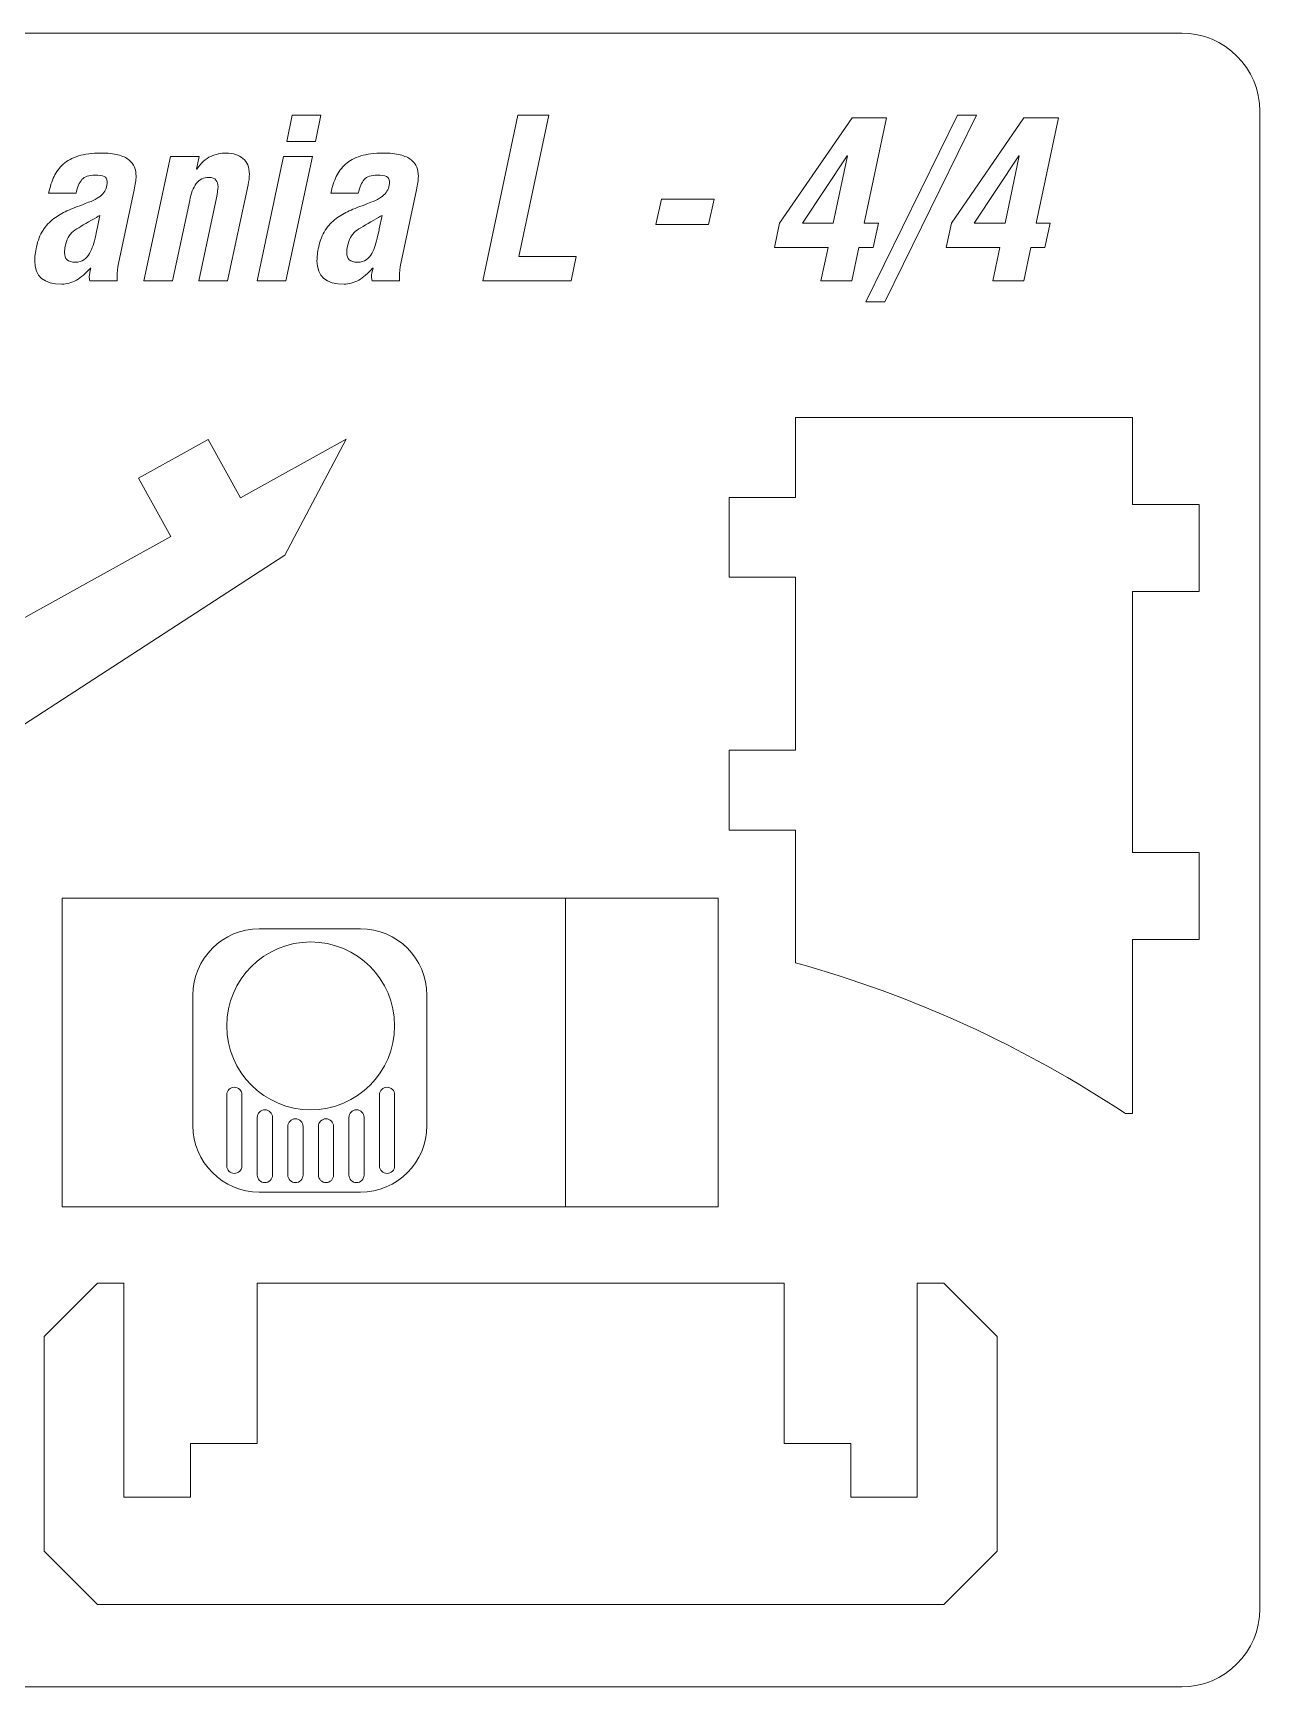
# Model space of a CAD drawing. Header units: centimetres. Extents: x -49.5 to 49.5, y -14.6 to 14.6.
# Drawn here: x 22.05 to 26.76, y -14.21 to -7.87 of the extents above; entities that cross this region are included whole.
import ezdxf

# ---------------------------------------------------------------- set-up
doc = ezdxf.new("R2010")
doc.units = ezdxf.units.CM
doc.header["$MEASUREMENT"] = 0
doc.layers.add('Camada 1', color=7, linetype='Continuous')

msp = doc.modelspace()

# ---------------------------------------------------------------- linework, layer by layer
at = {"layer": 'Camada 1', "color": 6, "lineweight": 9}
msp.add_open_spline([(8.0574, -7.86656), (8.0574, -7.86656), (26.4574, -7.86656), (26.4574, -7.86656), (26.4574, -7.86656), (26.6224, -7.86656), (26.7574, -8.00157), (26.7574, -8.16656), (26.7574, -8.16656), (26.7574, -8.16656), (26.7574, -13.90707), (26.7574, -13.90707), (26.7574, -13.90707), (26.7574, -14.07206), (26.6224, -14.20706), (26.4574, -14.20706), (26.4574, -14.20706), (26.4574, -14.20706), (8.0574, -14.20706), (8.0574, -14.20706), (8.0574, -14.20706), (7.8924, -14.20706), (7.7574, -14.07206), (7.7574, -13.90707), (7.7574, -13.90707), (7.7574, -13.90707), (7.7574, -8.16656), (7.7574, -8.16656), (7.7574, -8.16656), (7.7574, -8.00157), (7.8924, -7.86656), (8.0574, -7.86656)], degree=3, knots=[0, 0, 0, 0, 0.1111111, 0.1111111, 0.1111111, 0.1111111, 0.2222222, 0.2222222, 0.2222222, 0.2222222, 0.3333333, 0.3333333, 0.3333333, 0.3333333, 0.4444444, 0.4444444, 0.4444444, 0.4444444, 0.5555556, 0.5555556, 0.5555556, 0.5555556, 0.6666667, 0.6666667, 0.6666667, 0.6666667, 0.7777778, 0.7777778, 0.7777778, 0.7777778, 1, 1, 1, 1], dxfattribs=at)
at = {"layer": 'Camada 1', "color": 5, "lineweight": 9}
for points, knots in [([(23.13643, -8.28172), (23.13643, -8.28172), (23.1576, -8.18182), (23.1576, -8.18182), (23.1576, -8.18182), (23.1576, -8.18182), (23.04753, -8.18182), (23.04753, -8.18182), (23.04753, -8.18182), (23.04753, -8.18182), (23.02637, -8.28172), (23.02637, -8.28172), (23.02637, -8.28172), (23.02637, -8.28172), (23.13643, -8.28172), (23.13643, -8.28172)], [0, 0, 0, 0, 0.2, 0.2, 0.2, 0.2, 0.4, 0.4, 0.4, 0.4, 0.6, 0.6, 0.6, 0.6, 1, 1, 1, 1]), ([(24.11688, -8.81682), (24.11688, -8.81682), (24.13635, -8.72369), (24.13635, -8.72369), (24.13635, -8.72369), (24.13635, -8.72369), (23.91622, -8.72369), (23.91622, -8.72369), (23.91622, -8.72369), (23.91622, -8.72369), (24.03137, -8.18182), (24.03137, -8.18182), (24.03137, -8.18182), (24.03137, -8.18182), (23.91283, -8.18182), (23.91283, -8.18182), (23.91283, -8.18182), (23.91283, -8.18182), (23.77821, -8.81682), (23.77821, -8.81682), (23.77821, -8.81682), (23.77821, -8.81682), (24.11688, -8.81682), (24.11688, -8.81682)], [0, 0, 0, 0, 0.1428571, 0.1428571, 0.1428571, 0.1428571, 0.2857143, 0.2857143, 0.2857143, 0.2857143, 0.4285714, 0.4285714, 0.4285714, 0.4285714, 0.5714286, 0.5714286, 0.5714286, 0.5714286, 0.7142857, 0.7142857, 0.7142857, 0.7142857, 1, 1, 1, 1]), ([(25.19385, -8.19198), (25.19385, -8.19198), (24.91615, -8.59499), (24.91615, -8.59499), (24.91615, -8.59499), (24.91615, -8.59499), (24.89583, -8.68813), (24.89583, -8.68813), (24.89583, -8.68813), (24.89583, -8.68813), (25.10157, -8.68813), (25.10157, -8.68813), (25.10157, -8.68813), (25.10157, -8.68813), (25.07447, -8.81682), (25.07447, -8.81682), (25.07447, -8.81682), (25.07447, -8.81682), (25.19301, -8.81682), (25.19301, -8.81682), (25.19301, -8.81682), (25.19301, -8.81682), (25.2201, -8.68813), (25.2201, -8.68813), (25.2201, -8.68813), (25.2201, -8.68813), (25.27429, -8.68813), (25.27429, -8.68813), (25.27429, -8.68813), (25.27429, -8.68813), (25.29461, -8.59499), (25.29461, -8.59499), (25.29461, -8.59499), (25.29461, -8.59499), (25.24042, -8.59499), (25.24042, -8.59499), (25.24042, -8.59499), (25.24042, -8.59499), (25.32594, -8.19198), (25.32594, -8.19198), (25.32594, -8.19198), (25.32594, -8.19198), (25.19385, -8.19198), (25.19385, -8.19198)], [0, 0, 0, 0, 0.0833333, 0.0833333, 0.0833333, 0.0833333, 0.1666667, 0.1666667, 0.1666667, 0.1666667, 0.25, 0.25, 0.25, 0.25, 0.3333333, 0.3333333, 0.3333333, 0.3333333, 0.4166667, 0.4166667, 0.4166667, 0.4166667, 0.5, 0.5, 0.5, 0.5, 0.5833333, 0.5833333, 0.5833333, 0.5833333, 0.6666667, 0.6666667, 0.6666667, 0.6666667, 0.75, 0.75, 0.75, 0.75, 0.8333333, 0.8333333, 0.8333333, 0.8333333, 1, 1, 1, 1]), ([(25.24635, -8.89641), (25.24635, -8.89641), (25.32001, -8.89641), (25.32001, -8.89641), (25.32001, -8.89641), (25.32001, -8.89641), (25.67138, -8.18182), (25.67138, -8.18182), (25.67138, -8.18182), (25.67138, -8.18182), (25.59772, -8.18182), (25.59772, -8.18182), (25.59772, -8.18182), (25.59772, -8.18182), (25.24635, -8.89641), (25.24635, -8.89641)], [0, 0, 0, 0, 0.2, 0.2, 0.2, 0.2, 0.4, 0.4, 0.4, 0.4, 0.6, 0.6, 0.6, 0.6, 1, 1, 1, 1]), ([(25.85256, -8.19198), (25.85256, -8.19198), (25.57486, -8.59499), (25.57486, -8.59499), (25.57486, -8.59499), (25.57486, -8.59499), (25.55454, -8.68813), (25.55454, -8.68813), (25.55454, -8.68813), (25.55454, -8.68813), (25.76028, -8.68813), (25.76028, -8.68813), (25.76028, -8.68813), (25.76028, -8.68813), (25.73318, -8.81682), (25.73318, -8.81682), (25.73318, -8.81682), (25.73318, -8.81682), (25.85172, -8.81682), (25.85172, -8.81682), (25.85172, -8.81682), (25.85172, -8.81682), (25.87881, -8.68813), (25.87881, -8.68813), (25.87881, -8.68813), (25.87881, -8.68813), (25.933, -8.68813), (25.933, -8.68813), (25.933, -8.68813), (25.933, -8.68813), (25.95332, -8.59499), (25.95332, -8.59499), (25.95332, -8.59499), (25.95332, -8.59499), (25.89913, -8.59499), (25.89913, -8.59499), (25.89913, -8.59499), (25.89913, -8.59499), (25.98465, -8.19198), (25.98465, -8.19198), (25.98465, -8.19198), (25.98465, -8.19198), (25.85256, -8.19198), (25.85256, -8.19198)], [0, 0, 0, 0, 0.0833333, 0.0833333, 0.0833333, 0.0833333, 0.1666667, 0.1666667, 0.1666667, 0.1666667, 0.25, 0.25, 0.25, 0.25, 0.3333333, 0.3333333, 0.3333333, 0.3333333, 0.4166667, 0.4166667, 0.4166667, 0.4166667, 0.5, 0.5, 0.5, 0.5, 0.5833333, 0.5833333, 0.5833333, 0.5833333, 0.6666667, 0.6666667, 0.6666667, 0.6666667, 0.75, 0.75, 0.75, 0.75, 0.8333333, 0.8333333, 0.8333333, 0.8333333, 1, 1, 1, 1]), ([(22.37611, -8.81682), (22.37611, -8.81513), (22.37611, -8.81259), (22.37611, -8.8092), (22.37611, -8.8092), (22.37611, -8.80412), (22.37611, -8.80158), (22.37611, -8.80158), (22.37611, -8.80158), (22.37611, -8.78408), (22.37781, -8.76687), (22.38119, -8.74993), (22.38119, -8.74993), (22.38119, -8.74993), (22.44131, -8.46799), (22.44131, -8.46799), (22.44131, -8.46799), (22.44639, -8.44711), (22.44893, -8.42961), (22.44893, -8.4155), (22.44893, -8.4155), (22.44893, -8.40252), (22.44681, -8.3908), (22.44258, -8.38036), (22.44258, -8.38036), (22.43835, -8.36992), (22.43115, -8.36061), (22.42099, -8.35242), (22.42099, -8.35242), (22.41083, -8.34424), (22.397, -8.33789), (22.3795, -8.33337), (22.3795, -8.33337), (22.362, -8.32886), (22.33999, -8.3266), (22.31346, -8.3266), (22.31346, -8.3266), (22.28016, -8.3266), (22.25165, -8.33027), (22.22795, -8.3376), (22.22795, -8.3376), (22.20424, -8.34494), (22.18491, -8.35538), (22.16995, -8.36893), (22.16995, -8.36893), (22.15499, -8.38248), (22.14314, -8.39828), (22.13439, -8.41635), (22.13439, -8.41635), (22.12564, -8.43441), (22.11873, -8.45586), (22.11365, -8.48069), (22.11365, -8.48069), (22.11365, -8.48069), (22.21863, -8.48069), (22.21863, -8.48069), (22.21863, -8.48069), (22.22371, -8.45699), (22.23133, -8.43949), (22.24149, -8.4282), (22.24149, -8.4282), (22.25165, -8.41691), (22.26831, -8.41127), (22.29145, -8.41127), (22.29145, -8.41127), (22.30782, -8.41127), (22.31953, -8.41282), (22.32658, -8.41592), (22.32658, -8.41592), (22.33364, -8.41903), (22.33745, -8.42566), (22.33801, -8.43582), (22.33801, -8.43582), (22.33801, -8.45501), (22.33251, -8.47067), (22.3215, -8.48281), (22.3215, -8.48281), (22.3105, -8.49494), (22.29229, -8.50581), (22.26689, -8.51541), (22.26689, -8.51541), (22.26689, -8.51541), (22.25419, -8.52049), (22.25419, -8.52049), (22.25419, -8.52049), (22.22484, -8.53121), (22.20142, -8.54052), (22.18392, -8.54843), (22.18392, -8.54843), (22.16642, -8.55633), (22.14963, -8.56621), (22.13354, -8.57806), (22.13354, -8.57806), (22.11746, -8.58991), (22.10363, -8.60473), (22.09206, -8.62251), (22.09206, -8.62251), (22.08049, -8.64029), (22.07216, -8.6616), (22.06708, -8.68643), (22.06708, -8.68643), (22.06256, -8.70675), (22.06031, -8.72453), (22.06031, -8.73977), (22.06031, -8.73977), (22.06031, -8.7996), (22.09502, -8.82952), (22.16445, -8.82952), (22.16445, -8.82952), (22.18251, -8.82952), (22.20114, -8.82416), (22.22033, -8.81343), (22.22033, -8.81343), (22.23783, -8.80384), (22.25561, -8.7886), (22.27367, -8.76771), (22.27367, -8.76771), (22.27367, -8.76771), (22.27536, -8.76771), (22.27536, -8.76771), (22.27536, -8.76771), (22.27141, -8.78013), (22.26943, -8.79114), (22.26943, -8.80073), (22.26943, -8.80073), (22.26943, -8.80638), (22.27028, -8.81174), (22.27197, -8.81682), (22.27197, -8.81682), (22.27197, -8.81682), (22.37611, -8.81682), (22.37611, -8.81682)], [0, 0, 0, 0, 0.0294118, 0.0294118, 0.0294118, 0.0294118, 0.0588235, 0.0588235, 0.0588235, 0.0588235, 0.0882353, 0.0882353, 0.0882353, 0.0882353, 0.1176471, 0.1176471, 0.1176471, 0.1176471, 0.1470588, 0.1470588, 0.1470588, 0.1470588, 0.1764706, 0.1764706, 0.1764706, 0.1764706, 0.2058824, 0.2058824, 0.2058824, 0.2058824, 0.2352941, 0.2352941, 0.2352941, 0.2352941, 0.2647059, 0.2647059, 0.2647059, 0.2647059, 0.2941176, 0.2941176, 0.2941176, 0.2941176, 0.3235294, 0.3235294, 0.3235294, 0.3235294, 0.3529412, 0.3529412, 0.3529412, 0.3529412, 0.3823529, 0.3823529, 0.3823529, 0.3823529, 0.4117647, 0.4117647, 0.4117647, 0.4117647, 0.4411765, 0.4411765, 0.4411765, 0.4411765, 0.4705882, 0.4705882, 0.4705882, 0.4705882, 0.5, 0.5, 0.5, 0.5, 0.5294118, 0.5294118, 0.5294118, 0.5294118, 0.5588235, 0.5588235, 0.5588235, 0.5588235, 0.5882353, 0.5882353, 0.5882353, 0.5882353, 0.6176471, 0.6176471, 0.6176471, 0.6176471, 0.6470588, 0.6470588, 0.6470588, 0.6470588, 0.6764706, 0.6764706, 0.6764706, 0.6764706, 0.7058824, 0.7058824, 0.7058824, 0.7058824, 0.7352941, 0.7352941, 0.7352941, 0.7352941, 0.7647059, 0.7647059, 0.7647059, 0.7647059, 0.7941176, 0.7941176, 0.7941176, 0.7941176, 0.8235294, 0.8235294, 0.8235294, 0.8235294, 0.8529412, 0.8529412, 0.8529412, 0.8529412, 0.8823529, 0.8823529, 0.8823529, 0.8823529, 0.9117647, 0.9117647, 0.9117647, 0.9117647, 0.9411765, 0.9411765, 0.9411765, 0.9411765, 1, 1, 1, 1]), ([(22.69023, -8.3393), (22.69023, -8.3393), (22.58017, -8.3393), (22.58017, -8.3393), (22.58017, -8.3393), (22.58017, -8.3393), (22.47857, -8.81682), (22.47857, -8.81682), (22.47857, -8.81682), (22.47857, -8.81682), (22.58863, -8.81682), (22.58863, -8.81682), (22.58863, -8.81682), (22.58863, -8.81682), (22.65467, -8.50779), (22.65467, -8.50779), (22.65467, -8.50779), (22.65919, -8.48126), (22.66752, -8.45995), (22.67965, -8.44386), (22.67965, -8.44386), (22.69179, -8.42778), (22.70773, -8.41973), (22.72749, -8.41973), (22.72749, -8.41973), (22.74047, -8.4203), (22.74964, -8.42368), (22.755, -8.42989), (22.755, -8.42989), (22.76037, -8.4361), (22.76305, -8.44485), (22.76305, -8.45614), (22.76305, -8.45614), (22.76305, -8.46573), (22.76107, -8.47985), (22.75712, -8.49847), (22.75712, -8.49847), (22.75712, -8.49847), (22.68939, -8.81682), (22.68939, -8.81682), (22.68939, -8.81682), (22.68939, -8.81682), (22.79945, -8.81682), (22.79945, -8.81682), (22.79945, -8.81682), (22.79945, -8.81682), (22.8782, -8.44852), (22.8782, -8.44852), (22.8782, -8.44852), (22.88158, -8.43384), (22.88328, -8.4203), (22.88328, -8.40788), (22.88328, -8.40788), (22.88328, -8.38078), (22.87509, -8.36046), (22.85872, -8.34692), (22.85872, -8.34692), (22.84235, -8.33337), (22.82062, -8.3266), (22.79353, -8.3266), (22.79353, -8.3266), (22.7749, -8.3266), (22.75557, -8.33083), (22.73553, -8.3393), (22.73553, -8.3393), (22.71549, -8.34776), (22.69757, -8.36413), (22.68177, -8.3884), (22.68177, -8.3884), (22.68177, -8.3884), (22.68007, -8.3884), (22.68007, -8.3884), (22.68007, -8.3884), (22.68007, -8.3884), (22.69023, -8.3393), (22.69023, -8.3393)], [0, 0, 0, 0, 0.05, 0.05, 0.05, 0.05, 0.1, 0.1, 0.1, 0.1, 0.15, 0.15, 0.15, 0.15, 0.2, 0.2, 0.2, 0.2, 0.25, 0.25, 0.25, 0.25, 0.3, 0.3, 0.3, 0.3, 0.35, 0.35, 0.35, 0.35, 0.4, 0.4, 0.4, 0.4, 0.45, 0.45, 0.45, 0.45, 0.5, 0.5, 0.5, 0.5, 0.55, 0.55, 0.55, 0.55, 0.6, 0.6, 0.6, 0.6, 0.65, 0.65, 0.65, 0.65, 0.7, 0.7, 0.7, 0.7, 0.75, 0.75, 0.75, 0.75, 0.8, 0.8, 0.8, 0.8, 0.85, 0.85, 0.85, 0.85, 0.9, 0.9, 0.9, 0.9, 1, 1, 1, 1]), ([(23.02298, -8.81682), (23.02298, -8.81682), (23.12458, -8.3393), (23.12458, -8.3393), (23.12458, -8.3393), (23.12458, -8.3393), (23.01451, -8.3393), (23.01451, -8.3393), (23.01451, -8.3393), (23.01451, -8.3393), (22.91291, -8.81682), (22.91291, -8.81682), (22.91291, -8.81682), (22.91291, -8.81682), (23.02298, -8.81682), (23.02298, -8.81682)], [0, 0, 0, 0, 0.2, 0.2, 0.2, 0.2, 0.4, 0.4, 0.4, 0.4, 0.6, 0.6, 0.6, 0.6, 1, 1, 1, 1]), ([(23.45816, -8.81682), (23.45816, -8.81513), (23.45816, -8.81259), (23.45816, -8.8092), (23.45816, -8.8092), (23.45816, -8.80412), (23.45816, -8.80158), (23.45816, -8.80158), (23.45816, -8.80158), (23.45816, -8.78408), (23.45986, -8.76687), (23.46324, -8.74993), (23.46324, -8.74993), (23.46324, -8.74993), (23.52336, -8.46799), (23.52336, -8.46799), (23.52336, -8.46799), (23.52844, -8.44711), (23.53098, -8.42961), (23.53098, -8.4155), (23.53098, -8.4155), (23.53098, -8.40252), (23.52886, -8.3908), (23.52463, -8.38036), (23.52463, -8.38036), (23.5204, -8.36992), (23.5132, -8.36061), (23.50304, -8.35242), (23.50304, -8.35242), (23.49288, -8.34424), (23.47905, -8.33789), (23.46155, -8.33337), (23.46155, -8.33337), (23.44405, -8.32886), (23.42204, -8.3266), (23.39551, -8.3266), (23.39551, -8.3266), (23.36221, -8.3266), (23.3337, -8.33027), (23.31, -8.3376), (23.31, -8.3376), (23.28629, -8.34494), (23.26696, -8.35538), (23.252, -8.36893), (23.252, -8.36893), (23.23704, -8.38248), (23.22519, -8.39828), (23.21644, -8.41635), (23.21644, -8.41635), (23.20769, -8.43441), (23.20078, -8.45586), (23.1957, -8.48069), (23.1957, -8.48069), (23.1957, -8.48069), (23.30068, -8.48069), (23.30068, -8.48069), (23.30068, -8.48069), (23.30576, -8.45699), (23.31338, -8.43949), (23.32354, -8.4282), (23.32354, -8.4282), (23.3337, -8.41691), (23.35036, -8.41127), (23.3735, -8.41127), (23.3735, -8.41127), (23.38987, -8.41127), (23.40158, -8.41282), (23.40863, -8.41592), (23.40863, -8.41592), (23.41569, -8.41903), (23.4195, -8.42566), (23.42006, -8.43582), (23.42006, -8.43582), (23.42006, -8.45501), (23.41456, -8.47067), (23.40355, -8.48281), (23.40355, -8.48281), (23.39255, -8.49494), (23.37434, -8.50581), (23.34894, -8.51541), (23.34894, -8.51541), (23.34894, -8.51541), (23.33624, -8.52049), (23.33624, -8.52049), (23.33624, -8.52049), (23.30689, -8.53121), (23.28347, -8.54052), (23.26597, -8.54843), (23.26597, -8.54843), (23.24847, -8.55633), (23.23168, -8.56621), (23.21559, -8.57806), (23.21559, -8.57806), (23.19951, -8.58991), (23.18568, -8.60473), (23.17411, -8.62251), (23.17411, -8.62251), (23.16254, -8.64029), (23.15421, -8.6616), (23.14913, -8.68643), (23.14913, -8.68643), (23.14461, -8.70675), (23.14236, -8.72453), (23.14236, -8.73977), (23.14236, -8.73977), (23.14236, -8.7996), (23.17707, -8.82952), (23.2465, -8.82952), (23.2465, -8.82952), (23.26456, -8.82952), (23.28319, -8.82416), (23.30238, -8.81343), (23.30238, -8.81343), (23.31988, -8.80384), (23.33766, -8.7886), (23.35572, -8.76771), (23.35572, -8.76771), (23.35572, -8.76771), (23.35741, -8.76771), (23.35741, -8.76771), (23.35741, -8.76771), (23.35346, -8.78013), (23.35148, -8.79114), (23.35148, -8.80073), (23.35148, -8.80073), (23.35148, -8.80638), (23.35233, -8.81174), (23.35402, -8.81682), (23.35402, -8.81682), (23.35402, -8.81682), (23.45816, -8.81682), (23.45816, -8.81682)], [0, 0, 0, 0, 0.0294118, 0.0294118, 0.0294118, 0.0294118, 0.0588235, 0.0588235, 0.0588235, 0.0588235, 0.0882353, 0.0882353, 0.0882353, 0.0882353, 0.1176471, 0.1176471, 0.1176471, 0.1176471, 0.1470588, 0.1470588, 0.1470588, 0.1470588, 0.1764706, 0.1764706, 0.1764706, 0.1764706, 0.2058824, 0.2058824, 0.2058824, 0.2058824, 0.2352941, 0.2352941, 0.2352941, 0.2352941, 0.2647059, 0.2647059, 0.2647059, 0.2647059, 0.2941176, 0.2941176, 0.2941176, 0.2941176, 0.3235294, 0.3235294, 0.3235294, 0.3235294, 0.3529412, 0.3529412, 0.3529412, 0.3529412, 0.3823529, 0.3823529, 0.3823529, 0.3823529, 0.4117647, 0.4117647, 0.4117647, 0.4117647, 0.4411765, 0.4411765, 0.4411765, 0.4411765, 0.4705882, 0.4705882, 0.4705882, 0.4705882, 0.5, 0.5, 0.5, 0.5, 0.5294118, 0.5294118, 0.5294118, 0.5294118, 0.5588235, 0.5588235, 0.5588235, 0.5588235, 0.5882353, 0.5882353, 0.5882353, 0.5882353, 0.6176471, 0.6176471, 0.6176471, 0.6176471, 0.6470588, 0.6470588, 0.6470588, 0.6470588, 0.6764706, 0.6764706, 0.6764706, 0.6764706, 0.7058824, 0.7058824, 0.7058824, 0.7058824, 0.7352941, 0.7352941, 0.7352941, 0.7352941, 0.7647059, 0.7647059, 0.7647059, 0.7647059, 0.7941176, 0.7941176, 0.7941176, 0.7941176, 0.8235294, 0.8235294, 0.8235294, 0.8235294, 0.8529412, 0.8529412, 0.8529412, 0.8529412, 0.8823529, 0.8823529, 0.8823529, 0.8823529, 0.9117647, 0.9117647, 0.9117647, 0.9117647, 0.9411765, 0.9411765, 0.9411765, 0.9411765, 1, 1, 1, 1]), ([(25.00335, -8.59499), (25.00335, -8.59499), (25.17438, -8.3376), (25.17438, -8.3376), (25.17438, -8.3376), (25.17438, -8.3376), (25.17607, -8.3376), (25.17607, -8.3376), (25.17607, -8.3376), (25.17607, -8.3376), (25.12189, -8.59499), (25.12189, -8.59499), (25.12189, -8.59499), (25.12189, -8.59499), (25.00335, -8.59499), (25.00335, -8.59499)], [0, 0, 0, 0, 0.2, 0.2, 0.2, 0.2, 0.4, 0.4, 0.4, 0.4, 0.6, 0.6, 0.6, 0.6, 1, 1, 1, 1]), ([(25.66206, -8.59499), (25.66206, -8.59499), (25.83309, -8.3376), (25.83309, -8.3376), (25.83309, -8.3376), (25.83309, -8.3376), (25.83478, -8.3376), (25.83478, -8.3376), (25.83478, -8.3376), (25.83478, -8.3376), (25.7806, -8.59499), (25.7806, -8.59499), (25.7806, -8.59499), (25.7806, -8.59499), (25.66206, -8.59499), (25.66206, -8.59499)], [0, 0, 0, 0, 0.2, 0.2, 0.2, 0.2, 0.4, 0.4, 0.4, 0.4, 0.6, 0.6, 0.6, 0.6, 1, 1, 1, 1]), ([(24.64352, -8.60092), (24.64352, -8.60092), (24.66468, -8.50355), (24.66468, -8.50355), (24.66468, -8.50355), (24.66468, -8.50355), (24.46318, -8.50355), (24.46318, -8.50355), (24.46318, -8.50355), (24.46318, -8.50355), (24.44201, -8.60092), (24.44201, -8.60092), (24.44201, -8.60092), (24.44201, -8.60092), (24.64352, -8.60092), (24.64352, -8.60092)], [0, 0, 0, 0, 0.2, 0.2, 0.2, 0.2, 0.4, 0.4, 0.4, 0.4, 0.6, 0.6, 0.6, 0.6, 1, 1, 1, 1]), ([(22.29907, -8.61701), (22.29794, -8.62209), (22.29625, -8.62999), (22.29399, -8.64071), (22.29399, -8.64071), (22.2906, -8.65708), (22.28721, -8.67049), (22.28383, -8.68093), (22.28383, -8.68093), (22.28044, -8.69137), (22.27607, -8.70153), (22.2707, -8.71141), (22.2707, -8.71141), (22.26534, -8.72129), (22.25815, -8.72933), (22.24911, -8.73554), (22.24911, -8.73554), (22.24008, -8.74175), (22.22908, -8.74485), (22.21609, -8.74485), (22.21609, -8.74485), (22.20142, -8.74485), (22.19084, -8.74175), (22.18434, -8.73554), (22.18434, -8.73554), (22.17785, -8.72933), (22.17461, -8.72002), (22.17461, -8.7076), (22.17461, -8.7076), (22.17461, -8.70083), (22.17545, -8.69292), (22.17715, -8.68389), (22.17715, -8.68389), (22.17997, -8.67147), (22.18378, -8.66033), (22.18858, -8.65045), (22.18858, -8.65045), (22.19338, -8.64057), (22.20001, -8.63253), (22.20847, -8.62632), (22.20847, -8.62632), (22.22371, -8.61559), (22.24686, -8.60148), (22.2779, -8.58399), (22.2779, -8.58399), (22.29201, -8.57608), (22.30274, -8.56987), (22.31007, -8.56536), (22.31007, -8.56536), (22.31007, -8.56536), (22.29907, -8.61701), (22.29907, -8.61701)], [0, 0, 0, 0, 0.0714286, 0.0714286, 0.0714286, 0.0714286, 0.1428571, 0.1428571, 0.1428571, 0.1428571, 0.2142857, 0.2142857, 0.2142857, 0.2142857, 0.2857143, 0.2857143, 0.2857143, 0.2857143, 0.3571429, 0.3571429, 0.3571429, 0.3571429, 0.4285714, 0.4285714, 0.4285714, 0.4285714, 0.5, 0.5, 0.5, 0.5, 0.5714286, 0.5714286, 0.5714286, 0.5714286, 0.6428571, 0.6428571, 0.6428571, 0.6428571, 0.7142857, 0.7142857, 0.7142857, 0.7142857, 0.7857143, 0.7857143, 0.7857143, 0.7857143, 0.8571429, 0.8571429, 0.8571429, 0.8571429, 1, 1, 1, 1]), ([(23.38112, -8.61701), (23.37999, -8.62209), (23.3783, -8.62999), (23.37604, -8.64071), (23.37604, -8.64071), (23.37265, -8.65708), (23.36926, -8.67049), (23.36588, -8.68093), (23.36588, -8.68093), (23.36249, -8.69137), (23.35812, -8.70153), (23.35275, -8.71141), (23.35275, -8.71141), (23.34739, -8.72129), (23.3402, -8.72933), (23.33116, -8.73554), (23.33116, -8.73554), (23.32213, -8.74175), (23.31113, -8.74485), (23.29814, -8.74485), (23.29814, -8.74485), (23.28347, -8.74485), (23.27289, -8.74175), (23.26639, -8.73554), (23.26639, -8.73554), (23.2599, -8.72933), (23.25666, -8.72002), (23.25666, -8.7076), (23.25666, -8.7076), (23.25666, -8.70083), (23.2575, -8.69292), (23.2592, -8.68389), (23.2592, -8.68389), (23.26202, -8.67147), (23.26583, -8.66033), (23.27063, -8.65045), (23.27063, -8.65045), (23.27543, -8.64057), (23.28206, -8.63253), (23.29052, -8.62632), (23.29052, -8.62632), (23.30576, -8.61559), (23.32891, -8.60148), (23.35995, -8.58399), (23.35995, -8.58399), (23.37406, -8.57608), (23.38479, -8.56987), (23.39212, -8.56536), (23.39212, -8.56536), (23.39212, -8.56536), (23.38112, -8.61701), (23.38112, -8.61701)], [0, 0, 0, 0, 0.0714286, 0.0714286, 0.0714286, 0.0714286, 0.1428571, 0.1428571, 0.1428571, 0.1428571, 0.2142857, 0.2142857, 0.2142857, 0.2142857, 0.2857143, 0.2857143, 0.2857143, 0.2857143, 0.3571429, 0.3571429, 0.3571429, 0.3571429, 0.4285714, 0.4285714, 0.4285714, 0.4285714, 0.5, 0.5, 0.5, 0.5, 0.5714286, 0.5714286, 0.5714286, 0.5714286, 0.6428571, 0.6428571, 0.6428571, 0.6428571, 0.7142857, 0.7142857, 0.7142857, 0.7142857, 0.7857143, 0.7857143, 0.7857143, 0.7857143, 0.8571429, 0.8571429, 0.8571429, 0.8571429, 1, 1, 1, 1]), ([(22.66631, -11.55539), (22.66631, -11.55539), (22.66631, -12.05526), (22.66631, -12.05526), (22.66631, -12.05526), (22.66631, -12.19554), (22.78107, -12.3103), (22.92134, -12.3103), (22.92134, -12.3103), (22.92134, -12.3103), (23.30899, -12.3103), (23.30899, -12.3103), (23.30899, -12.3103), (23.44927, -12.3103), (23.56403, -12.19554), (23.56403, -12.05526), (23.56403, -12.05526), (23.56403, -12.05526), (23.56403, -11.55539), (23.56403, -11.55539), (23.56403, -11.55539), (23.56403, -11.41511), (23.44927, -11.30035), (23.30899, -11.30035), (23.30899, -11.30035), (23.30899, -11.30035), (22.92134, -11.30035), (22.92134, -11.30035), (22.92134, -11.30035), (22.78107, -11.30035), (22.66631, -11.41511), (22.66631, -11.55539)], [0, 0, 0, 0, 0.1111111, 0.1111111, 0.1111111, 0.1111111, 0.2222222, 0.2222222, 0.2222222, 0.2222222, 0.3333333, 0.3333333, 0.3333333, 0.3333333, 0.4444444, 0.4444444, 0.4444444, 0.4444444, 0.5555556, 0.5555556, 0.5555556, 0.5555556, 0.6666667, 0.6666667, 0.6666667, 0.6666667, 0.7777778, 0.7777778, 0.7777778, 0.7777778, 1, 1, 1, 1]), ([(22.79649, -11.67264), (22.79649, -11.49491), (22.94057, -11.35084), (23.11831, -11.35084), (23.11831, -11.35084), (23.29602, -11.35084), (23.44011, -11.49491), (23.44011, -11.67264), (23.44011, -11.67264), (23.44011, -11.85037), (23.29602, -11.99445), (23.11831, -11.99445), (23.11831, -11.99445), (22.94057, -11.99445), (22.79649, -11.85037), (22.79649, -11.67264)], [0, 0, 0, 0, 0.2, 0.2, 0.2, 0.2, 0.4, 0.4, 0.4, 0.4, 0.6, 0.6, 0.6, 0.6, 1, 1, 1, 1])]:
    msp.add_open_spline(points, degree=3, knots=knots, dxfattribs=at)
at = {"layer": 'Camada 1', "color": 250, "lineweight": 9}
for points, knots in [([(21.18845, -9.48511), (21.18845, -9.48511), (21.41151, -9.36146), (21.41151, -9.36146), (21.41151, -9.36146), (21.41151, -9.36146), (21.55988, -9.62914), (21.55988, -9.62914), (21.55988, -9.62914), (21.55988, -9.62914), (21.33682, -9.75279), (21.33682, -9.75279), (21.33682, -9.75279), (21.33682, -9.75279), (21.6478, -10.31379), (21.6478, -10.31379), (21.6478, -10.31379), (21.6478, -10.31379), (22.5815, -9.79623), (22.5815, -9.79623), (22.5815, -9.79623), (22.5815, -9.79623), (22.45786, -9.57317), (22.45786, -9.57317), (22.45786, -9.57317), (22.45786, -9.57317), (22.72552, -9.42481), (22.72552, -9.42481), (22.72552, -9.42481), (22.72552, -9.42481), (22.84917, -9.64787), (22.84917, -9.64787), (22.84917, -9.64787), (22.84917, -9.64787), (23.25412, -9.42339), (23.25412, -9.42339), (23.25412, -9.42339), (23.25412, -9.42339), (23.01931, -9.86769), (23.01931, -9.86769), (23.01931, -9.86769), (23.01931, -9.86769), (21.21516, -11.03931), (21.21516, -11.03931), (21.21516, -11.03931), (21.21516, -11.03931), (20.70967, -10.26093), (20.70967, -10.26093), (20.70967, -10.26093), (20.70967, -10.26093), (20.49578, -10.39983), (20.49578, -10.39983), (20.49578, -10.39983), (20.49578, -10.39983), (20.32728, -10.14036), (20.32728, -10.14036), (20.32728, -10.14036), (20.32728, -10.14036), (20.54117, -10.00146), (20.54117, -10.00146), (20.54117, -10.00146), (20.54117, -10.00146), (20.37268, -9.742), (20.37268, -9.742), (20.37268, -9.742), (20.37268, -9.742), (21.07723, -9.28446), (21.07723, -9.28446), (21.07723, -9.28446), (21.07723, -9.28446), (21.18845, -9.48511), (21.18845, -9.48511)], [0, 0, 0, 0, 0.0526316, 0.0526316, 0.0526316, 0.0526316, 0.1052632, 0.1052632, 0.1052632, 0.1052632, 0.1578947, 0.1578947, 0.1578947, 0.1578947, 0.2105263, 0.2105263, 0.2105263, 0.2105263, 0.2631579, 0.2631579, 0.2631579, 0.2631579, 0.3157895, 0.3157895, 0.3157895, 0.3157895, 0.3684211, 0.3684211, 0.3684211, 0.3684211, 0.4210526, 0.4210526, 0.4210526, 0.4210526, 0.4736842, 0.4736842, 0.4736842, 0.4736842, 0.5263158, 0.5263158, 0.5263158, 0.5263158, 0.5789474, 0.5789474, 0.5789474, 0.5789474, 0.6315789, 0.6315789, 0.6315789, 0.6315789, 0.6842105, 0.6842105, 0.6842105, 0.6842105, 0.7368421, 0.7368421, 0.7368421, 0.7368421, 0.7894737, 0.7894737, 0.7894737, 0.7894737, 0.8421053, 0.8421053, 0.8421053, 0.8421053, 0.8947368, 0.8947368, 0.8947368, 0.8947368, 1, 1, 1, 1]), ([(26.24164, -12.009), (25.85319, -11.75087), (25.42643, -11.55573), (24.97709, -11.43079), (24.97709, -11.43079), (24.97709, -11.43079), (24.97708, -10.92185), (24.97708, -10.92185), (24.97708, -10.92185), (24.97708, -10.92185), (24.72204, -10.92185), (24.72204, -10.92185), (24.72204, -10.92185), (24.72204, -10.92185), (24.72206, -10.61581), (24.72206, -10.61581), (24.72206, -10.61581), (24.72206, -10.61581), (24.97708, -10.6158), (24.97708, -10.6158), (24.97708, -10.6158), (24.97708, -10.6158), (24.97708, -9.95272), (24.97708, -9.95272), (24.97708, -9.95272), (24.97708, -9.95272), (24.72205, -9.95271), (24.72205, -9.95271), (24.72205, -9.95271), (24.72205, -9.95271), (24.72204, -9.64668), (24.72204, -9.64668), (24.72204, -9.64668), (24.72204, -9.64668), (24.97708, -9.64668), (24.97708, -9.64668), (24.97708, -9.64668), (24.97708, -9.64668), (24.97708, -9.34063), (24.97708, -9.34063), (24.97708, -9.34063), (24.97708, -9.34063), (26.26896, -9.34062), (26.26896, -9.34062), (26.26896, -9.34062), (26.26896, -9.34062), (26.26896, -9.67417), (26.26896, -9.67417), (26.26896, -9.67417), (26.26896, -9.67417), (26.52399, -9.67417), (26.52399, -9.67417), (26.52399, -9.67417), (26.52399, -9.67417), (26.52401, -10.00772), (26.52401, -10.00772), (26.52401, -10.00772), (26.52401, -10.00772), (26.26896, -10.00772), (26.26896, -10.00772), (26.26896, -10.00772), (26.26896, -10.00772), (26.26896, -11.00836), (26.26896, -11.00836), (26.26896, -11.00836), (26.26896, -11.00836), (26.524, -11.00835), (26.524, -11.00835), (26.524, -11.00835), (26.524, -11.00835), (26.52401, -11.3419), (26.52401, -11.3419), (26.52401, -11.3419), (26.52401, -11.3419), (26.26897, -11.34191), (26.26897, -11.34191), (26.26897, -11.34191), (26.26897, -11.34191), (26.26899, -12.009), (26.26899, -12.009), (26.26899, -12.009), (26.26899, -12.009), (26.24164, -12.009), (26.24164, -12.009)], [0, 0, 0, 0, 0.0454545, 0.0454545, 0.0454545, 0.0454545, 0.0909091, 0.0909091, 0.0909091, 0.0909091, 0.1363636, 0.1363636, 0.1363636, 0.1363636, 0.1818182, 0.1818182, 0.1818182, 0.1818182, 0.2272727, 0.2272727, 0.2272727, 0.2272727, 0.2727273, 0.2727273, 0.2727273, 0.2727273, 0.3181818, 0.3181818, 0.3181818, 0.3181818, 0.3636364, 0.3636364, 0.3636364, 0.3636364, 0.4090909, 0.4090909, 0.4090909, 0.4090909, 0.4545455, 0.4545455, 0.4545455, 0.4545455, 0.5, 0.5, 0.5, 0.5, 0.5454545, 0.5454545, 0.5454545, 0.5454545, 0.5909091, 0.5909091, 0.5909091, 0.5909091, 0.6363636, 0.6363636, 0.6363636, 0.6363636, 0.6818182, 0.6818182, 0.6818182, 0.6818182, 0.7272727, 0.7272727, 0.7272727, 0.7272727, 0.7727273, 0.7727273, 0.7727273, 0.7727273, 0.8181818, 0.8181818, 0.8181818, 0.8181818, 0.8636364, 0.8636364, 0.8636364, 0.8636364, 0.9090909, 0.9090909, 0.9090909, 0.9090909, 1, 1, 1, 1]), ([(24.6808, -11.18313), (24.6808, -11.18313), (24.6808, -12.3665), (24.6808, -12.3665), (24.6808, -12.3665), (24.6808, -12.3665), (22.16526, -12.3665), (22.16526, -12.3665), (22.16526, -12.3665), (22.16526, -12.3665), (22.16526, -11.18313), (22.16526, -11.18313), (22.16526, -11.18313), (22.16526, -11.18313), (24.6808, -11.18313), (24.6808, -11.18313)], [0, 0, 0, 0, 0.2, 0.2, 0.2, 0.2, 0.4, 0.4, 0.4, 0.4, 0.6, 0.6, 0.6, 0.6, 1, 1, 1, 1]), ([(22.09645, -12.86322), (22.09645, -12.86322), (22.09645, -13.68644), (22.09645, -13.68644), (22.09645, -13.68644), (22.09645, -13.68644), (22.30049, -13.89046), (22.30049, -13.89046), (22.30049, -13.89046), (22.30049, -13.89046), (25.54559, -13.89046), (25.54559, -13.89046), (25.54559, -13.89046), (25.54559, -13.89046), (25.74961, -13.68644), (25.74961, -13.68644), (25.74961, -13.68644), (25.74961, -13.68644), (25.74961, -12.86322), (25.74961, -12.86322), (25.74961, -12.86322), (25.74961, -12.86322), (25.54559, -12.6592), (25.54559, -12.6592), (25.54559, -12.6592), (25.54559, -12.6592), (25.44357, -12.6592), (25.44357, -12.6592), (25.44357, -12.6592), (25.44357, -12.6592), (25.44357, -13.48004), (25.44357, -13.48004), (25.44357, -13.48004), (25.44357, -13.48004), (25.18853, -13.48004), (25.18853, -13.48004), (25.18853, -13.48004), (25.18853, -13.48004), (25.18853, -13.27365), (25.18853, -13.27365), (25.18853, -13.27365), (25.18853, -13.27365), (24.9335, -13.27365), (24.9335, -13.27365), (24.9335, -13.27365), (24.9335, -13.27365), (24.9335, -12.6592), (24.9335, -12.6592), (24.9335, -12.6592), (24.9335, -12.6592), (22.91257, -12.6592), (22.91257, -12.6592), (22.91257, -12.6592), (22.91257, -12.6592), (22.91257, -13.27365), (22.91257, -13.27365), (22.91257, -13.27365), (22.91257, -13.27365), (22.65753, -13.27365), (22.65753, -13.27365), (22.65753, -13.27365), (22.65753, -13.27365), (22.65753, -13.48004), (22.65753, -13.48004), (22.65753, -13.48004), (22.65753, -13.48004), (22.4025, -13.48004), (22.4025, -13.48004), (22.4025, -13.48004), (22.4025, -13.48004), (22.4025, -12.6592), (22.4025, -12.6592), (22.4025, -12.6592), (22.4025, -12.6592), (22.30049, -12.6592), (22.30049, -12.6592), (22.30049, -12.6592), (22.30049, -12.6592), (22.09645, -12.86322), (22.09645, -12.86322)], [0, 0, 0, 0, 0.047619, 0.047619, 0.047619, 0.047619, 0.0952381, 0.0952381, 0.0952381, 0.0952381, 0.1428571, 0.1428571, 0.1428571, 0.1428571, 0.1904762, 0.1904762, 0.1904762, 0.1904762, 0.2380952, 0.2380952, 0.2380952, 0.2380952, 0.2857143, 0.2857143, 0.2857143, 0.2857143, 0.3333333, 0.3333333, 0.3333333, 0.3333333, 0.3809524, 0.3809524, 0.3809524, 0.3809524, 0.4285714, 0.4285714, 0.4285714, 0.4285714, 0.4761905, 0.4761905, 0.4761905, 0.4761905, 0.5238095, 0.5238095, 0.5238095, 0.5238095, 0.5714286, 0.5714286, 0.5714286, 0.5714286, 0.6190476, 0.6190476, 0.6190476, 0.6190476, 0.6666667, 0.6666667, 0.6666667, 0.6666667, 0.7142857, 0.7142857, 0.7142857, 0.7142857, 0.7619048, 0.7619048, 0.7619048, 0.7619048, 0.8095238, 0.8095238, 0.8095238, 0.8095238, 0.8571429, 0.8571429, 0.8571429, 0.8571429, 0.9047619, 0.9047619, 0.9047619, 0.9047619, 1, 1, 1, 1])]:
    msp.add_open_spline(points, degree=3, knots=knots, dxfattribs=at)
at = {"layer": 'Camada 1', "color": 5, "lineweight": 9}
msp.add_open_spline([(24.09476, -11.18314), (24.09476, -11.18314), (24.09476, -12.3665), (24.09476, -12.3665)], degree=3, dxfattribs=at)
at = {"layer": 'Camada 1', "color": 114, "lineweight": 9}
for points in [[(22.79649, -11.93696), (22.79649, -11.93696), (22.79649, -12.20949), (22.79649, -12.20949), (22.79649, -12.20949), (22.79649, -12.2255), (22.80958, -12.23859), (22.8256, -12.23859), (22.8256, -12.23859), (22.8256, -12.23859), (22.82561, -12.23859), (22.82561, -12.23859), (22.82561, -12.23859), (22.84161, -12.23859), (22.8547, -12.2255), (22.8547, -12.20949), (22.8547, -12.20949), (22.8547, -12.20949), (22.8547, -11.93696), (22.8547, -11.93696), (22.8547, -11.93696), (22.8547, -11.92095), (22.84161, -11.90786), (22.82561, -11.90786), (22.82561, -11.90786), (22.82561, -11.90786), (22.8256, -11.90786), (22.8256, -11.90786), (22.8256, -11.90786), (22.80958, -11.90786), (22.79649, -11.92095), (22.79649, -11.93696)], [(23.38188, -11.93696), (23.38188, -11.93696), (23.38188, -12.20949), (23.38188, -12.20949), (23.38188, -12.20949), (23.38188, -12.2255), (23.39498, -12.23859), (23.41098, -12.23859), (23.41098, -12.23859), (23.41098, -12.23859), (23.41101, -12.23859), (23.41101, -12.23859), (23.41101, -12.23859), (23.42701, -12.23859), (23.4401, -12.2255), (23.4401, -12.20949), (23.4401, -12.20949), (23.4401, -12.20949), (23.4401, -11.93696), (23.4401, -11.93696), (23.4401, -11.93696), (23.4401, -11.92095), (23.42701, -11.90786), (23.41101, -11.90786), (23.41101, -11.90786), (23.41101, -11.90786), (23.41098, -11.90786), (23.41098, -11.90786), (23.41098, -11.90786), (23.39498, -11.90786), (23.38188, -11.92095), (23.38188, -11.93696)], [(22.9136, -12.02354), (22.9136, -12.02354), (22.9136, -12.24456), (22.9136, -12.24456), (22.9136, -12.24456), (22.9136, -12.26057), (22.92669, -12.27366), (22.9427, -12.27366), (22.9427, -12.27366), (22.9427, -12.27366), (22.94273, -12.27366), (22.94273, -12.27366), (22.94273, -12.27366), (22.95872, -12.27366), (22.97182, -12.26057), (22.97182, -12.24456), (22.97182, -12.24456), (22.97182, -12.24456), (22.97182, -12.02354), (22.97182, -12.02354), (22.97182, -12.02354), (22.97182, -12.00753), (22.95872, -11.99444), (22.94273, -11.99444), (22.94273, -11.99444), (22.94273, -11.99444), (22.9427, -11.99444), (22.9427, -11.99444), (22.9427, -11.99444), (22.92669, -11.99444), (22.9136, -12.00753), (22.9136, -12.02354)], [(23.03067, -12.058), (23.03067, -12.058), (23.03067, -12.24456), (23.03067, -12.24456), (23.03067, -12.24456), (23.03067, -12.26057), (23.04376, -12.27366), (23.05977, -12.27366), (23.05977, -12.27366), (23.05977, -12.27366), (23.05978, -12.27366), (23.05978, -12.27366), (23.05978, -12.27366), (23.0758, -12.27366), (23.08888, -12.26057), (23.08888, -12.24456), (23.08888, -12.24456), (23.08888, -12.24456), (23.08888, -12.058), (23.08888, -12.058), (23.08888, -12.058), (23.08888, -12.04199), (23.0758, -12.0289), (23.05978, -12.0289), (23.05978, -12.0289), (23.05978, -12.0289), (23.05977, -12.0289), (23.05977, -12.0289), (23.05977, -12.0289), (23.04376, -12.0289), (23.03067, -12.04199), (23.03067, -12.058)], [(23.14774, -12.058), (23.14774, -12.058), (23.14774, -12.24456), (23.14774, -12.24456), (23.14774, -12.24456), (23.14774, -12.26057), (23.16084, -12.27366), (23.17684, -12.27366), (23.17684, -12.27366), (23.17684, -12.27366), (23.17686, -12.27366), (23.17686, -12.27366), (23.17686, -12.27366), (23.19287, -12.27366), (23.20596, -12.26057), (23.20596, -12.24456), (23.20596, -12.24456), (23.20596, -12.24456), (23.20596, -12.058), (23.20596, -12.058), (23.20596, -12.058), (23.20596, -12.04199), (23.19287, -12.0289), (23.17686, -12.0289), (23.17686, -12.0289), (23.17686, -12.0289), (23.17684, -12.0289), (23.17684, -12.0289), (23.17684, -12.0289), (23.16084, -12.0289), (23.14774, -12.04199), (23.14774, -12.058)], [(23.26482, -12.02354), (23.26482, -12.02354), (23.26482, -12.24456), (23.26482, -12.24456), (23.26482, -12.24456), (23.26482, -12.26057), (23.2779, -12.27366), (23.29392, -12.27366), (23.29392, -12.27366), (23.29392, -12.27366), (23.29393, -12.27366), (23.29393, -12.27366), (23.29393, -12.27366), (23.30994, -12.27366), (23.32303, -12.26057), (23.32303, -12.24456), (23.32303, -12.24456), (23.32303, -12.24456), (23.32303, -12.02354), (23.32303, -12.02354), (23.32303, -12.02354), (23.32303, -12.00753), (23.30994, -11.99444), (23.29393, -11.99444), (23.29393, -11.99444), (23.29393, -11.99444), (23.29392, -11.99444), (23.29392, -11.99444), (23.29392, -11.99444), (23.2779, -11.99444), (23.26482, -12.00753), (23.26482, -12.02354)]]:
    msp.add_open_spline(points, degree=3, knots=[0, 0, 0, 0, 0.1111111, 0.1111111, 0.1111111, 0.1111111, 0.2222222, 0.2222222, 0.2222222, 0.2222222, 0.3333333, 0.3333333, 0.3333333, 0.3333333, 0.4444444, 0.4444444, 0.4444444, 0.4444444, 0.5555556, 0.5555556, 0.5555556, 0.5555556, 0.6666667, 0.6666667, 0.6666667, 0.6666667, 0.7777778, 0.7777778, 0.7777778, 0.7777778, 1, 1, 1, 1], dxfattribs=at)

doc.saveas('drawing.dxf')
